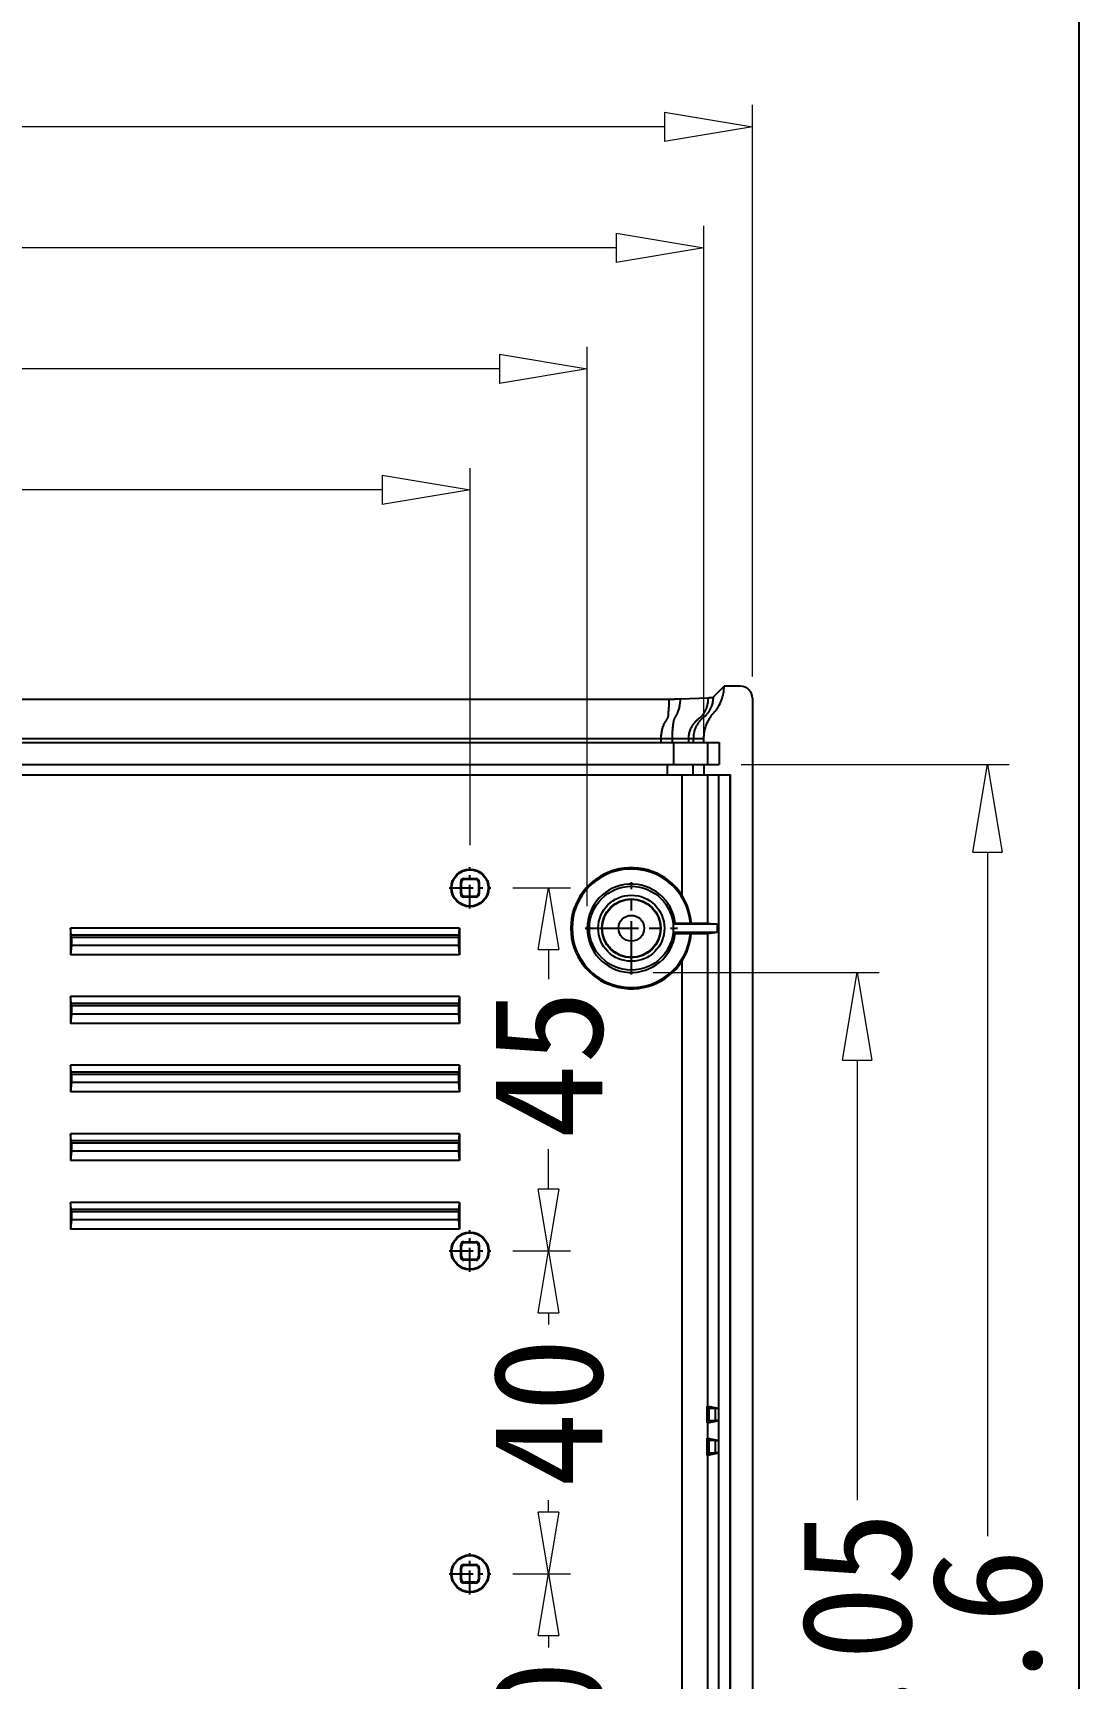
# Model space of a CAD drawing. Header units: millimetres. Extents: x 10368 to 13229, y -13270 to -11269.
# Drawn here: x 10945.7 to 11075.4, y -12085.7 to -11881.8 of the extents above; entities that cross this region are included whole.
import ezdxf

# ---------------------------------------------------------------- set-up
doc = ezdxf.new("R2010")
doc.units = ezdxf.units.MM
doc.linetypes.add('CENTER', pattern=[50.8, 31.75, -6.35, 6.35, -6.35])
doc.layers.add('dim', color=3, linetype='Continuous', lineweight=9)
doc.styles.add('FFS', font='simfang.ttf')
doc.dimstyles.new('YanXiu', dxfattribs={"dimtxt": 2.5, "dimasz": 2.2, "dimexe": 0.66, "dimexo": 0.66, "dimgap": 0.66, "dimtad": 0, "dimzin": 1, "dimdsep": 46, "dimtxsty": 'FFS', "dimcen": 0, "dimclrd": 256, "dimclre": 131, "dimclrt": 42, "dimazin": 0, "dimtfac": 1, "dimtofl": 0, "dimtmove": 0, "dimatfit": 3, "dimfxl": 0, "dimlwd": 5, "dimlwe": 5, "dimarcsym": 0})

# ---------------------------------------------------------------- blocks, each defined once
blk = doc.blocks.new('_ClosedBlank')
at = {"color": 0, "linetype": 'ByBlock', "lineweight": -2}
for p, q in [((-1, 0.167), (0, 0)), ((-1, 0.167), (-1, -0.167)), ((0, 0), (-1, -0.167))]:
    blk.add_line(p, q, dxfattribs=at)
blk = doc.blocks.new('*D14')
at = {"layer": 'Defpoints', "color": 0}
for p in [(-75.5, 316.47), (-295.5, 269.72), (-75.5, 269.72)]:
    blk.add_point(p, dxfattribs=at)
at = {"layer": 'dim', "color": 131, "lineweight": 5}
for p, q in [((-295.5, 272.44), (-295.5, 319.19)), ((-75.5, 272.44), (-75.5, 319.19))]:
    blk.add_line(p, q, dxfattribs=at)
at = {"layer": 'dim', "lineweight": 5}
for p, q in [((-284.62, 316.47), (-201.05, 316.47)), ((-86.38, 316.47), (-169.96, 316.47))]:
    blk.add_line(p, q, dxfattribs=at)
at = {"layer": 'dim', "lineweight": 5, "xscale": 10.88, "yscale": 10.88, "zscale": 10.88, "rotation": 180}
blk.add_blockref('_ClosedBlank', (-295.5, 316.47), dxfattribs=at)
at = {"layer": 'dim', "lineweight": 5, "xscale": 10.88, "yscale": 10.88, "zscale": 10.88}
blk.add_blockref('_ClosedBlank', (-75.5, 316.47), dxfattribs=at)
at = {"layer": 'dim', "color": 42, "insert": (-185.5, 316.47), "char_height": 13.6, "attachment_point": 5, "style": 'FFS'}
blk.add_mtext('220', dxfattribs=at)
blk = doc.blocks.new('*D15')
at = {"layer": 'Defpoints', "color": 0}
for p in [(-60.98, 331.47), (-310.03, 262.15), (-60.98, 262.15)]:
    blk.add_point(p, dxfattribs=at)
at = {"layer": 'dim', "color": 131, "lineweight": 5}
for p, q in [((-310.03, 264.87), (-310.03, 334.19)), ((-60.98, 264.87), (-60.98, 334.19))]:
    blk.add_line(p, q, dxfattribs=at)
at = {"layer": 'dim', "lineweight": 5}
for p, q in [((-299.15, 331.47), (-214.83, 331.47)), ((-71.86, 331.47), (-156.17, 331.47))]:
    blk.add_line(p, q, dxfattribs=at)
at = {"layer": 'dim', "lineweight": 5, "xscale": 10.88, "yscale": 10.88, "zscale": 10.88, "rotation": 180}
blk.add_blockref('_ClosedBlank', (-310.03, 331.47), dxfattribs=at)
at = {"layer": 'dim', "lineweight": 5, "xscale": 10.88, "yscale": 10.88, "zscale": 10.88}
blk.add_blockref('_ClosedBlank', (-60.98, 331.47), dxfattribs=at)
at = {"layer": 'dim', "color": 42, "insert": (-185.5, 331.47), "char_height": 13.6, "attachment_point": 5, "style": 'FFS'}
blk.add_mtext('249.05', dxfattribs=at)
blk = doc.blocks.new('*D48')
at = {"layer": 'Defpoints', "color": 0}
for p in [(-46.5, 346.47), (-324.5, 282.45), (-46.5, 282.45)]:
    blk.add_point(p, dxfattribs=at)
at = {"layer": 'dim', "color": 131, "lineweight": 5}
for p, q in [((-324.5, 285.17), (-324.5, 349.19)), ((-46.5, 285.17), (-46.5, 349.19))]:
    blk.add_line(p, q, dxfattribs=at)
at = {"layer": 'dim', "lineweight": 5}
for p, q in [((-313.62, 346.47), (-200.72, 346.47)), ((-57.38, 346.47), (-170.29, 346.47))]:
    blk.add_line(p, q, dxfattribs=at)
at = {"layer": 'dim', "lineweight": 5, "xscale": 10.88, "yscale": 10.88, "zscale": 10.88, "rotation": 180}
blk.add_blockref('_ClosedBlank', (-324.5, 346.47), dxfattribs=at)
at = {"layer": 'dim', "lineweight": 5, "xscale": 10.88, "yscale": 10.88, "zscale": 10.88}
blk.add_blockref('_ClosedBlank', (-46.5, 346.47), dxfattribs=at)
at = {"layer": 'dim', "color": 42, "insert": (-185.5, 346.47), "char_height": 13.6, "attachment_point": 5, "style": 'FFS'}
blk.add_mtext('278', dxfattribs=at)
blk = doc.blocks.new('*D49')
at = {"layer": 'Defpoints', "color": 0}
for p in [(-40.5, 361.47), (-330.5, 290.65), (-40.5, 290.65)]:
    blk.add_point(p, dxfattribs=at)
at = {"layer": 'dim', "color": 131, "lineweight": 5}
for p, q in [((-330.5, 293.37), (-330.5, 364.19)), ((-40.5, 293.37), (-40.5, 364.19))]:
    blk.add_line(p, q, dxfattribs=at)
at = {"layer": 'dim', "lineweight": 5}
for p, q in [((-319.62, 361.47), (-201.05, 361.47)), ((-51.38, 361.47), (-169.96, 361.47))]:
    blk.add_line(p, q, dxfattribs=at)
at = {"layer": 'dim', "lineweight": 5, "xscale": 10.88, "yscale": 10.88, "zscale": 10.88, "rotation": 180}
blk.add_blockref('_ClosedBlank', (-330.5, 361.47), dxfattribs=at)
at = {"layer": 'dim', "lineweight": 5, "xscale": 10.88, "yscale": 10.88, "zscale": 10.88}
blk.add_blockref('_ClosedBlank', (-40.5, 361.47), dxfattribs=at)
at = {"layer": 'dim', "color": 42, "insert": (-185.5, 361.47), "char_height": 13.6, "attachment_point": 5, "style": 'FFS'}
blk.add_mtext('290', dxfattribs=at)
blk = doc.blocks.new('*D17')
at = {"layer": 'Defpoints', "color": 0}
for p in [(-72.93, 182.15), (-65.77, 182.15), (-72.93, 142.15)]:
    blk.add_point(p, dxfattribs=at)
at = {"layer": 'dim', "color": 131, "lineweight": 5}
for p, q in [((-70.21, 182.15), (-63.05, 182.15)), ((-70.21, 142.15), (-63.05, 142.15))]:
    blk.add_line(p, q, dxfattribs=at)
at = {"layer": 'dim', "lineweight": 5}
for p, q in [((-65.77, 174.5), (-65.77, 173.03)), ((-65.77, 149.8), (-65.77, 151.27))]:
    blk.add_line(p, q, dxfattribs=at)
at = {"layer": 'dim', "lineweight": 5, "xscale": 7.649999999999999, "yscale": 7.649999999999999, "zscale": 7.649999999999999}
for p, rotation in [((-65.77, 182.15), 90), ((-65.77, 142.15), 270)]:
    blk.add_blockref('_ClosedBlank', p, dxfattribs=dict(at, rotation=rotation))
at = {"layer": 'dim', "color": 42, "insert": (-65.77, 162.15), "char_height": 13.6, "attachment_point": 5, "rotation": 90, "style": 'FFS'}
blk.add_mtext('40', dxfattribs=at)
blk = doc.blocks.new('*D18')
at = {"layer": 'Defpoints', "color": 0}
for p in [(-72.93, 222.15), (-65.77, 222.15), (-72.93, 182.15)]:
    blk.add_point(p, dxfattribs=at)
at = {"layer": 'dim', "color": 131, "lineweight": 5}
for p, q in [((-70.21, 222.15), (-63.05, 222.15)), ((-70.21, 182.15), (-63.05, 182.15))]:
    blk.add_line(p, q, dxfattribs=at)
at = {"layer": 'dim', "lineweight": 5}
for p, q in [((-65.77, 214.5), (-65.77, 213.03)), ((-65.77, 189.8), (-65.77, 191.27))]:
    blk.add_line(p, q, dxfattribs=at)
at = {"layer": 'dim', "lineweight": 5, "xscale": 7.649999999999999, "yscale": 7.649999999999999, "zscale": 7.649999999999999}
for p, rotation in [((-65.77, 222.15), 90), ((-65.77, 182.15), 270)]:
    blk.add_blockref('_ClosedBlank', p, dxfattribs=dict(at, rotation=rotation))
at = {"layer": 'dim', "color": 42, "insert": (-65.77, 202.15), "char_height": 13.6, "attachment_point": 5, "rotation": 90, "style": 'FFS'}
blk.add_mtext('40', dxfattribs=at)
blk = doc.blocks.new('*D19')
at = {"layer": 'Defpoints', "color": 0}
for p in [(-72.93, 267.15), (-65.77, 267.15), (-72.93, 222.15)]:
    blk.add_point(p, dxfattribs=at)
at = {"layer": 'dim', "color": 131, "lineweight": 5}
for p, q in [((-70.21, 267.15), (-63.05, 267.15)), ((-70.21, 222.15), (-63.05, 222.15))]:
    blk.add_line(p, q, dxfattribs=at)
at = {"layer": 'dim', "lineweight": 5}
for p, q in [((-65.77, 259.5), (-65.77, 255.85)), ((-65.77, 229.8), (-65.77, 234.75))]:
    blk.add_line(p, q, dxfattribs=at)
at = {"layer": 'dim', "lineweight": 5, "xscale": 7.649999999999999, "yscale": 7.649999999999999, "zscale": 7.649999999999999}
for p, rotation in [((-65.77, 267.15), 90), ((-65.77, 222.15), 270)]:
    blk.add_blockref('_ClosedBlank', p, dxfattribs=dict(at, rotation=rotation))
at = {"layer": 'dim', "color": 42, "insert": (-65.77, 245.3), "char_height": 13.6, "attachment_point": 5, "rotation": 90, "style": 'FFS'}
blk.add_mtext('45', dxfattribs=at)
blk = doc.blocks.new('*D20')
at = {"layer": 'Defpoints', "color": 0}
for p in [(-55.5, 256.68), (-27.52, 256.68), (-55.5, 67.62)]:
    blk.add_point(p, dxfattribs=at)
at = {"layer": 'dim', "color": 131, "lineweight": 5}
for p, q in [((-52.78, 256.68), (-24.8, 256.68)), ((-52.78, 67.62), (-24.8, 67.62))]:
    blk.add_line(p, q, dxfattribs=at)
at = {"layer": 'dim', "lineweight": 5}
for p, q in [((-27.52, 245.8), (-27.52, 191.26)), ((-27.52, 78.5), (-27.52, 133.04))]:
    blk.add_line(p, q, dxfattribs=at)
at = {"layer": 'dim', "lineweight": 5, "xscale": 10.88, "yscale": 10.88, "zscale": 10.88}
for p, rotation in [((-27.52, 256.68), 90), ((-27.52, 67.62), 270)]:
    blk.add_blockref('_ClosedBlank', p, dxfattribs=dict(at, rotation=rotation))
at = {"layer": 'dim', "color": 42, "insert": (-27.52, 162.15), "char_height": 13.6, "attachment_point": 5, "rotation": 90, "style": 'FFS'}
blk.add_mtext('189.05', dxfattribs=at)
blk = doc.blocks.new('*D51')
at = {"layer": 'Defpoints', "color": 0}
for p in [(-44.61, 282.45), (-11.37, 282.45), (-44.61, 41.85)]:
    blk.add_point(p, dxfattribs=at)
at = {"layer": 'dim', "color": 131, "lineweight": 5}
for p, q in [((-41.89, 282.45), (-8.65, 282.45)), ((-41.89, 41.85), (-8.65, 41.85))]:
    blk.add_line(p, q, dxfattribs=at)
at = {"layer": 'dim', "lineweight": 5}
for p, q in [((-11.37, 271.57), (-11.37, 186.81)), ((-11.37, 52.73), (-11.37, 137.49))]:
    blk.add_line(p, q, dxfattribs=at)
at = {"layer": 'dim', "lineweight": 5, "xscale": 10.88, "yscale": 10.88, "zscale": 10.88}
for p, rotation in [((-11.37, 282.45), 90), ((-11.37, 41.85), 270)]:
    blk.add_blockref('_ClosedBlank', p, dxfattribs=dict(at, rotation=rotation))
at = {"layer": 'dim', "color": 42, "insert": (-11.37, 162.15), "char_height": 13.6, "attachment_point": 5, "rotation": 90, "style": 'FFS'}
blk.add_mtext('240.6', dxfattribs=at)
blk = doc.blocks.new('u58')
at = {"color": 7, "linetype": 'Continuous'}
for p, q in [((-45.364, 305.458), (-43.999, 306.823)), ((-42, 306.823), (-43.999, 306.823)), ((-320.167, 305.229), (-50.836, 305.229)), ((-49.452, 305.254), (-45.981, 305.399)), ((-40.502, 305.324), (-40.502, 48.322)), ((-323.185, 300.323), (-47.818, 300.323)), ((-323.185, 299.823), (-47.818, 299.823)), ((-51.839, 300.323), (-51.839, 299.823)), ((-50.456, 300.323), (-50.456, 299.823)), ((-50.254, 297.123), (-50.254, 299.823)), ((-48.433, 300.323), (-48.433, 299.823)), ((-47.818, 300.323), (-47.818, 299.823)), ((-47.818, 300.323), (-46.502, 300.323)), ((-47.818, 299.823), (-44.605, 299.823)), ((-46.502, 299.823), (-46.502, 300.323)), ((-46.022, 297.123), (-46.022, 299.823)), ((-44.605, 299.823), (-44.605, 297.123)), ((-323.15, 297.123), (-47.853, 297.123)), ((-323.15, 295.823), (-47.853, 295.823)), ((-51.036, 295.823), (-51.036, 297.123)), ((-49.21, 280.905), (-49.21, 295.823)), ((-47.853, 295.823), (-47.853, 297.123)), ((-47.853, 297.123), (-44.605, 297.123)), ((-47.853, 295.823), (-43.202, 295.823)), ((-46.502, 297.123), (-46.502, 295.823)), ((-46.022, 277.464), (-46.022, 295.823)), ((-44.677, 57.823), (-44.677, 295.823)), ((-43.245, 57.823), (-43.245, 295.823)), ((-43.202, 57.823), (-43.202, 295.823)), ((-76.565, 282.486), (-76.652, 282.573)), ((-76.652, 281.073), (-76.652, 282.573)), ((-76.565, 281.16), (-76.565, 282.486)), ((-76.165, 282.886), (-76.252, 282.973)), ((-76.252, 282.973), (-74.752, 282.973)), ((-76.165, 282.886), (-74.839, 282.886)), ((-74.839, 282.886), (-74.752, 282.973)), ((-74.439, 282.486), (-74.352, 282.573)), ((-74.439, 282.486), (-74.439, 281.16)), ((-74.352, 282.573), (-74.352, 281.073)), ((-76.565, 281.16), (-76.652, 281.073)), ((-76.165, 280.76), (-76.252, 280.673)), ((-74.752, 280.673), (-76.252, 280.673)), ((-74.839, 280.76), (-76.165, 280.76)), ((-74.839, 280.76), (-74.752, 280.673)), ((-74.439, 281.16), (-74.352, 281.073)), ((-50.066, 277.464), (-50.288, 277.323)), ((-44.845, 277.323), (-50.288, 277.323)), ((-50.066, 277.464), (-48.187, 277.464)), ((-48.187, 277.464), (-48.087, 277.474)), ((-48.087, 277.474), (-46.022, 277.464)), ((-46.022, 277.464), (-44.845, 277.323)), ((-44.845, 277.323), (-44.845, 276.323)), ((-76.797, 276.844), (-125.007, 276.844)), ((-124.902, 275.689), (-125.007, 276.844)), ((-125.007, 276.844), (-125.007, 273.534)), ((-76.876, 275.978), (-124.928, 275.978)), ((-76.902, 275.689), (-124.902, 275.689)), ((-124.902, 275.689), (-124.902, 274.689)), ((-76.902, 275.689), (-76.797, 276.844)), ((-76.902, 274.689), (-76.902, 275.689)), ((-76.797, 276.844), (-76.797, 273.534)), ((-50.066, 276.182), (-50.288, 276.323)), ((-50.288, 276.323), (-44.845, 276.323)), ((-50.066, 276.182), (-48.187, 276.182)), ((-48.087, 276.172), (-48.187, 276.182)), ((-48.087, 276.172), (-46.022, 276.182)), ((-46.022, 276.182), (-44.845, 276.323)), ((-46.022, 217.606), (-46.022, 276.182)), ((-124.902, 274.689), (-125.007, 273.534)), ((-76.797, 273.534), (-125.007, 273.534)), ((-76.902, 274.689), (-124.902, 274.689)), ((-76.797, 273.534), (-76.902, 274.689)), ((-49.21, 80.905), (-49.21, 272.741)), ((-76.797, 268.344), (-125.007, 268.344)), ((-124.902, 267.189), (-125.007, 268.344)), ((-125.007, 268.344), (-125.007, 265.034)), ((-76.876, 267.478), (-124.928, 267.478)), ((-76.902, 267.189), (-124.902, 267.189)), ((-124.902, 267.189), (-124.902, 266.189)), ((-76.902, 267.189), (-76.797, 268.344)), ((-76.902, 266.189), (-76.902, 267.189)), ((-76.797, 268.344), (-76.797, 265.034)), ((-124.902, 266.189), (-125.007, 265.034)), ((-76.902, 266.189), (-124.902, 266.189)), ((-76.797, 265.034), (-76.902, 266.189)), ((-76.797, 265.034), (-125.007, 265.034)), ((-76.797, 259.844), (-125.007, 259.844)), ((-124.902, 258.689), (-125.007, 259.844)), ((-125.007, 259.844), (-125.007, 256.534)), ((-76.876, 258.978), (-124.928, 258.978)), ((-76.902, 258.689), (-76.797, 259.844)), ((-76.797, 259.844), (-76.797, 256.534)), ((-124.902, 257.689), (-125.007, 256.534)), ((-76.902, 258.689), (-124.902, 258.689)), ((-124.902, 258.689), (-124.902, 257.689)), ((-76.902, 257.689), (-124.902, 257.689)), ((-76.902, 257.689), (-76.902, 258.689)), ((-76.797, 256.534), (-76.902, 257.689)), ((-76.797, 256.534), (-125.007, 256.534)), ((-76.797, 251.344), (-125.007, 251.344)), ((-124.902, 250.189), (-125.007, 251.344)), ((-125.007, 251.344), (-125.007, 248.034)), ((-76.902, 250.189), (-76.797, 251.344)), ((-76.797, 251.344), (-76.797, 248.034)), ((-124.902, 249.189), (-125.007, 248.034)), ((-76.876, 250.478), (-124.928, 250.478)), ((-76.902, 250.189), (-124.902, 250.189)), ((-124.902, 250.189), (-124.902, 249.189)), ((-76.902, 249.189), (-124.902, 249.189)), ((-76.902, 249.189), (-76.902, 250.189)), ((-76.797, 248.034), (-76.902, 249.189)), ((-76.797, 248.034), (-125.007, 248.034)), ((-76.797, 242.844), (-125.007, 242.844)), ((-125.007, 242.844), (-125.007, 239.534)), ((-124.902, 241.689), (-125.007, 242.844)), ((-76.902, 241.689), (-76.797, 242.844)), ((-76.797, 242.844), (-76.797, 239.534)), ((-124.902, 240.689), (-125.007, 239.534)), ((-76.876, 241.978), (-124.928, 241.978)), ((-76.902, 241.689), (-124.902, 241.689)), ((-124.902, 241.689), (-124.902, 240.689)), ((-76.902, 240.689), (-124.902, 240.689)), ((-76.902, 240.689), (-76.902, 241.689)), ((-76.797, 239.534), (-76.902, 240.689)), ((-76.797, 239.534), (-125.007, 239.534)), ((-76.565, 237.486), (-76.652, 237.573)), ((-76.652, 236.073), (-76.652, 237.573)), ((-76.565, 236.16), (-76.565, 237.486)), ((-76.165, 237.886), (-76.252, 237.973)), ((-76.252, 237.973), (-74.752, 237.973)), ((-76.165, 237.886), (-74.839, 237.886)), ((-74.839, 237.886), (-74.752, 237.973)), ((-74.439, 237.486), (-74.352, 237.573)), ((-74.439, 237.486), (-74.439, 236.16)), ((-74.352, 237.573), (-74.352, 236.073)), ((-76.565, 236.16), (-76.652, 236.073)), ((-76.165, 235.76), (-76.252, 235.673)), ((-74.752, 235.673), (-76.252, 235.673)), ((-74.839, 235.76), (-76.165, 235.76)), ((-74.839, 235.76), (-74.752, 235.673)), ((-74.439, 236.16), (-74.352, 236.073)), ((-46.162, 217.607), (-46.162, 215.539)), ((-45.877, 217.323), (-46.162, 217.607)), ((-46.022, 217.606), (-46.162, 217.607)), ((-46.022, 217.606), (-44.677, 217.337)), ((-45.877, 217.323), (-45.877, 215.823)), ((-45.077, 217.323), (-45.877, 217.323)), ((-45.077, 217.323), (-44.674, 217.326)), ((-45.077, 215.823), (-45.077, 217.323)), ((-44.674, 217.326), (-44.677, 217.337)), ((-44.663, 215.809), (-44.677, 217.337)), ((-45.877, 215.823), (-46.162, 215.539)), ((-46.022, 215.54), (-46.162, 215.539)), ((-46.022, 215.54), (-44.677, 215.809)), ((-46.022, 213.606), (-46.022, 215.54)), ((-45.877, 215.823), (-45.077, 215.823)), ((-44.674, 215.82), (-45.077, 215.823)), ((-44.674, 215.82), (-44.663, 215.809)), ((-46.162, 213.607), (-46.162, 211.539)), ((-45.877, 213.323), (-46.162, 213.607)), ((-46.022, 213.606), (-46.162, 213.607)), ((-46.022, 213.606), (-44.677, 213.337)), ((-45.877, 213.323), (-45.877, 211.823)), ((-45.077, 213.323), (-45.877, 213.323)), ((-45.077, 213.323), (-44.674, 213.326)), ((-45.077, 211.823), (-45.077, 213.323)), ((-44.674, 213.326), (-44.677, 213.337)), ((-44.663, 211.809), (-44.677, 213.337)), ((-45.877, 211.823), (-46.162, 211.539)), ((-46.022, 211.54), (-46.162, 211.539)), ((-46.022, 211.54), (-44.677, 211.809)), ((-46.022, 142.106), (-46.022, 211.54)), ((-45.877, 211.823), (-45.077, 211.823)), ((-44.674, 211.82), (-45.077, 211.823)), ((-44.674, 211.82), (-44.663, 211.809)), ((-76.165, 197.886), (-76.252, 197.973)), ((-76.252, 197.973), (-74.752, 197.973)), ((-76.165, 197.886), (-74.839, 197.886)), ((-74.839, 197.886), (-74.752, 197.973)), ((-76.652, 196.073), (-76.652, 197.573)), ((-76.565, 197.486), (-76.652, 197.573)), ((-76.565, 196.16), (-76.652, 196.073)), ((-76.565, 196.16), (-76.565, 197.486)), ((-76.165, 195.76), (-76.252, 195.673)), ((-74.839, 195.76), (-76.165, 195.76)), ((-74.839, 195.76), (-74.752, 195.673)), ((-74.439, 197.486), (-74.352, 197.573)), ((-74.439, 197.486), (-74.439, 196.16)), ((-74.439, 196.16), (-74.352, 196.073)), ((-74.352, 197.573), (-74.352, 196.073)), ((-74.752, 195.673), (-76.252, 195.673))]:
    blk.add_line(p, q, dxfattribs=at)
at = {"color": 1, "linetype": 'CENTER', "ltscale": 0.093491}
for p, q in [((-75.502, 279.252), (-75.502, 284.394)), ((-75.502, 279.252), (-75.502, 284.394)), ((-78.073, 281.823), (-72.931, 281.823)), ((-78.073, 281.823), (-72.931, 281.823)), ((-75.502, 234.252), (-75.502, 239.394)), ((-75.502, 234.252), (-75.502, 239.394)), ((-78.073, 236.823), (-72.931, 236.823)), ((-78.073, 236.823), (-72.931, 236.823)), ((-75.502, 194.252), (-75.502, 199.394)), ((-75.502, 194.252), (-75.502, 199.394)), ((-78.073, 196.823), (-72.931, 196.823)), ((-78.073, 196.823), (-72.931, 196.823))]:
    blk.add_line(p, q, dxfattribs=at)
at = {"color": 1, "linetype": 'CENTER', "ltscale": 0.207782}
for p, q in [((-55.502, 271.109), (-55.502, 282.537)), ((-55.502, 271.109), (-55.502, 282.537)), ((-61.216, 276.823), (-49.788, 276.823)), ((-61.216, 276.823), (-49.788, 276.823))]:
    blk.add_line(p, q, dxfattribs=at)
at = {"color": 7, "linetype": 'Continuous'}
for centre, radius in [((-75.502, 281.823), 2.337), ((-75.502, 281.823), 2.25), ((-55.502, 276.823), 5.195), ((-55.502, 276.823), 4.1), ((-55.502, 276.823), 3.655), ((-55.502, 276.823), 3.6), ((-55.502, 276.823), 1.6), ((-75.502, 236.823), 2.337), ((-75.502, 236.823), 2.25), ((-75.502, 196.823), 2.337), ((-75.502, 196.823), 2.25)]:
    blk.add_circle(centre, radius, dxfattribs=at)
for radius, start, end in [(7.5, 32.97226, 327.02774), (7.343, 5.01103, 354.98897), (5.474, 6.72886, 353.27114), (5.238, 354.52262, 5.47738)]:
    blk.add_arc((-55.502, 276.823), radius, start, end, dxfattribs=at)
for centre, major_axis, ratio, start_param, end_param in [((-42.003, 305.322), (1.063, 1.063), 0.9980992, -0.7844468, 0.7844468), ((-76.252, 282.573), (-0.283, 0.283), 0.9996955, -0.7852459, 0.7852459), ((-76.164, 282.486), (-0.283, 0.283), 0.9996955, -0.7852459, 0.7852459), ((-74.839, 282.486), (0.283, 0.283), 0.9996955, -0.7852459, 0.7852459), ((-74.752, 282.573), (0.283, 0.283), 0.9996955, -0.7852459, 0.7852459), ((-76.252, 281.073), (0.283, 0.283), 0.9996955, -3.9268385, -2.3563468), ((-76.164, 281.16), (-0.283, -0.283), 0.9996955, -0.7852459, 0.7852459), ((-74.839, 281.16), (0.283, -0.283), 0.9996955, -0.7852459, 0.7852459), ((-74.752, 281.073), (-0.283, 0.283), 0.9996955, -3.9268385, -2.3563468), ((-55.895, 276.823), (7.835, 0), 0.9987407, 0.0833435, 0.5487185), ((-55.895, 276.823), (7.835, 0), 0.9987407, -0.5487185, -0.0833435), ((-76.252, 237.573), (0.283, -0.283), 0.9996955, 2.3563468, 3.9268385), ((-76.164, 237.486), (-0.283, 0.283), 0.9996955, -0.7852459, 0.7852459), ((-74.839, 237.486), (0.283, 0.283), 0.9996955, -0.7852459, 0.7852459), ((-74.752, 237.573), (0.283, 0.283), 0.9996955, -0.7852459, 0.7852459), ((-76.252, 236.073), (0.283, 0.283), 0.9996955, -3.9268385, -2.3563468), ((-76.164, 236.16), (-0.283, -0.283), 0.9996955, -0.7852459, 0.7852459), ((-74.839, 236.16), (0.283, -0.283), 0.9996955, -0.7852459, 0.7852459), ((-74.752, 236.073), (0.283, -0.283), 0.9996955, -0.7852459, 0.7852459), ((-76.252, 197.573), (0.283, -0.283), 0.9996955, 2.3563468, 3.9268385), ((-76.164, 197.486), (-0.283, 0.283), 0.9996955, -0.7852459, 0.7852459), ((-74.839, 197.486), (0.283, 0.283), 0.9996955, -0.7852459, 0.7852459), ((-74.752, 197.573), (0.283, 0.283), 0.9996955, -0.7852459, 0.7852459), ((-76.252, 196.073), (0.283, 0.283), 0.9996955, -3.9268385, -2.3563468), ((-76.164, 196.16), (-0.283, -0.283), 0.9996955, -0.7852459, 0.7852459), ((-74.839, 196.16), (0.283, -0.283), 0.9996955, -0.7852459, 0.7852459), ((-74.752, 196.073), (0.283, -0.283), 0.9996955, -0.7852459, 0.7852459)]:
    blk.add_ellipse(centre, major_axis=major_axis, ratio=ratio, start_param=start_param, end_param=end_param, dxfattribs=at)
for points, start_tangent, end_tangent in [([(-46.502, 300.323), (-46.178, 302.064), (-45.784, 302.861), (-45.534, 303.229), (-45.251, 303.573), (-45.107, 303.743), (-44.717, 304.285), (-44.323, 305.082), (-43.999, 306.823)], (0, 1), (0, 1)), ([(-50.836, 305.229), (-50.842, 304.926), (-50.851, 304.639), (-50.864, 304.372), (-50.88, 304.123), (-50.898, 303.887), (-50.917, 303.663), (-50.934, 303.451), (-50.946, 303.24), (-50.972, 303.058), (-51.023, 302.909), (-51.09, 302.778), (-51.163, 302.656), (-51.239, 302.536), (-51.317, 302.414), (-51.395, 302.287), (-51.467, 302.152), (-51.533, 302.007), (-51.593, 301.849), (-51.651, 301.669), (-51.707, 301.462), (-51.757, 301.226), (-51.799, 300.959), (-51.828, 300.658), (-51.839, 300.323)], (-0.0121334, -0.9999264), (0.0000478, -1)), ([(-50.836, 305.229), (-50.332, 305.232), (-49.861, 305.24), (-49.452, 305.254)], (1, 0.0000001), (0.9991277, 0.0417599)), ([(-49.452, 305.254), (-49.464, 304.962), (-49.493, 304.668), (-49.535, 304.393), (-49.587, 304.141), (-49.649, 303.906), (-49.72, 303.683), (-49.809, 303.465), (-49.919, 303.259), (-50.029, 303.08), (-50.116, 302.928), (-50.18, 302.795), (-50.227, 302.672), (-50.263, 302.551), (-50.29, 302.428), (-50.311, 302.301), (-50.329, 302.165), (-50.348, 302.02), (-50.368, 301.86), (-50.388, 301.679), (-50.409, 301.47), (-50.427, 301.233), (-50.442, 300.965), (-50.453, 300.663), (-50.456, 300.323)], (-0.0172677, -0.9998509), (-0.0000171, -1)), ([(-45.981, 305.399), (-46.001, 305.075), (-46.04, 304.786), (-46.09, 304.538), (-46.147, 304.326), (-46.206, 304.144), (-46.265, 303.989), (-46.323, 303.853), (-46.382, 303.727), (-46.441, 303.61), (-46.506, 303.493), (-46.582, 303.365), (-46.663, 303.246), (-46.737, 303.155), (-46.803, 303.081), (-46.865, 303.022), (-46.939, 302.957), (-47.024, 302.887), (-47.118, 302.811), (-47.22, 302.727), (-47.329, 302.635), (-47.442, 302.533), (-47.557, 302.422), (-47.673, 302.3), (-47.787, 302.166), (-47.896, 302.022), (-48.001, 301.862), (-48.104, 301.677), (-48.203, 301.464), (-48.291, 301.225)], (-0.0223963, -0.9997492), (-0.3058346, -0.9520847)), ([(-45.364, 305.458), (-45.386, 305.127), (-45.432, 304.834), (-45.493, 304.583), (-45.563, 304.363), (-45.639, 304.169), (-45.717, 303.999), (-45.796, 303.85), (-45.871, 303.723), (-45.94, 303.617), (-46.003, 303.528), (-46.059, 303.454), (-46.127, 303.371), (-46.226, 303.259), (-46.345, 303.139), (-46.468, 303.026), (-46.57, 302.94), (-46.65, 302.874), (-46.727, 302.809), (-46.805, 302.741), (-46.882, 302.668), (-46.965, 302.583), (-47.059, 302.474), (-47.164, 302.34), (-47.267, 302.193), (-47.362, 302.041), (-47.451, 301.877), (-47.537, 301.694), (-47.62, 301.483), (-47.695, 301.242), (-47.758, 300.97), (-47.802, 300.663), (-47.818, 300.323)], (-0.0159581, -0.9998727), (0.0000094, -1)), ([(-45.981, 305.399), (-45.66, 305.416), (-45.451, 305.436), (-45.364, 305.458)], (0.9991277, 0.0417603), (0.7071522, 0.7070613)), ([(-48.291, 301.225), (-48.363, 300.957), (-48.414, 300.657), (-48.433, 300.323)], (-0.3058346, -0.9520847), (0.0000195, -1))]:
    blk.add_spline(points, degree=3, dxfattribs=dict(at, start_tangent=start_tangent, end_tangent=end_tangent))
at = {"layer": 'Defpoints', "color": 2}
for points in [[(0, 1000.236), (-707.31, 1000.236), (-707.31, 0), (0, 0)], [(0, 1000.236), (707.31, 1000.236), (707.31, 0), (0, 0)]]:
    blk.add_lwpolyline(points, close=True, dxfattribs=at)
at = {"layer": 'dim'}
for base, p1, p2, picture, middle in [((-40.502, 376.14), (-330.502, 305.324), (-40.502, 305.324), '*D49', (-185.502, 376.14)), ((-46.502, 361.14), (-324.502, 297.123), (-46.502, 297.123), '*D48', (-185.502, 361.14)), ((-60.976, 346.14), (-310.028, 276.823), (-60.976, 276.823), '*D15', (-185.502, 346.14)), ((-75.502, 331.14), (-295.502, 284.394), (-75.502, 284.394), '*D14', (-185.502, 331.14))]:
    dim = blk.add_linear_dim(base=base, p1=p1, p2=p2, dimstyle='YanXiu', override={"dimscale": 1.7, "dimtxt": 8, "dimasz": 6.4, "dimexe": 1.5992, "dimexo": 1.5992, "dimgap": 1.5992, "dimzin": 8, "dimblk": 'ClosedBlank', "dimldrblk": 'ClosedBlank'}, dxfattribs=at)
    dim.commit()
    dim.dimension.update_dxf_attribs({"geometry": picture, "text_midpoint": middle, "insert": (0, 14.673)})
dim = blk.add_linear_dim(base=(-11.365, 297.123), p1=(-44.605, 56.523), p2=(-44.605, 297.123), angle=90, dimstyle='YanXiu', override={"dimscale": 1.7, "dimtxt": 8, "dimasz": 6.4, "dimexe": 1.5992, "dimexo": 1.5992, "dimgap": 1.5992, "dimzin": 8, "dimblk": 'ClosedBlank', "dimldrblk": 'ClosedBlank'}, dxfattribs=at)
dim.commit()
dim.dimension.update_dxf_attribs({"geometry": '*D51', "text_midpoint": (-11.365, 176.823), "insert": (0, 14.673)})
for base, p1, p2, override, picture, middle in [((-65.766, 281.823), (-72.931, 236.823), (-72.931, 281.823), {"dimscale": 1.7, "dimtxt": 8, "dimasz": 4.5, "dimexe": 1.5992, "dimexo": 1.5992, "dimgap": 1.5992, "dimzin": 8, "dimblk": 'ClosedBlank', "dimldrblk": 'ClosedBlank'}, '*D19', (-65.766, 259.972)), ((-27.518, 271.349), (-55.502, 82.297), (-55.502, 271.349), {"dimscale": 1.7, "dimtxt": 8, "dimasz": 6.4, "dimexe": 1.5992, "dimexo": 1.5992, "dimgap": 1.5992, "dimzin": 8, "dimblk": 'ClosedBlank', "dimldrblk": 'ClosedBlank'}, '*D20', (-27.518, 176.823)), ((-65.766, 236.823), (-72.931, 196.823), (-72.931, 236.823), {"dimscale": 1.7, "dimtxt": 8, "dimasz": 4.5, "dimexe": 1.5992, "dimexo": 1.5992, "dimgap": 1.5992, "dimzin": 8, "dimblk": 'ClosedBlank', "dimldrblk": 'ClosedBlank'}, '*D18', (-65.766, 216.823)), ((-65.766, 196.823), (-72.931, 156.823), (-72.931, 196.823), {"dimscale": 1.7, "dimtxt": 8, "dimasz": 4.5, "dimexe": 1.5992, "dimexo": 1.5992, "dimgap": 1.5992, "dimzin": 8, "dimblk": 'ClosedBlank', "dimldrblk": 'ClosedBlank'}, '*D17', (-65.766, 176.823))]:
    dim = blk.add_linear_dim(base=base, p1=p1, p2=p2, angle=90, dimstyle='YanXiu', override=override, dxfattribs=at)
    dim.commit()
    dim.dimension.update_dxf_attribs({"geometry": picture, "text_midpoint": middle, "dimtype": 128, "insert": (0, 14.673)})

msp = doc.modelspace()

# ---------------------------------------------------------------- block references
msp.add_blockref('u58', (11075.41, -12269.61))

doc.saveas('drawing.dxf')
